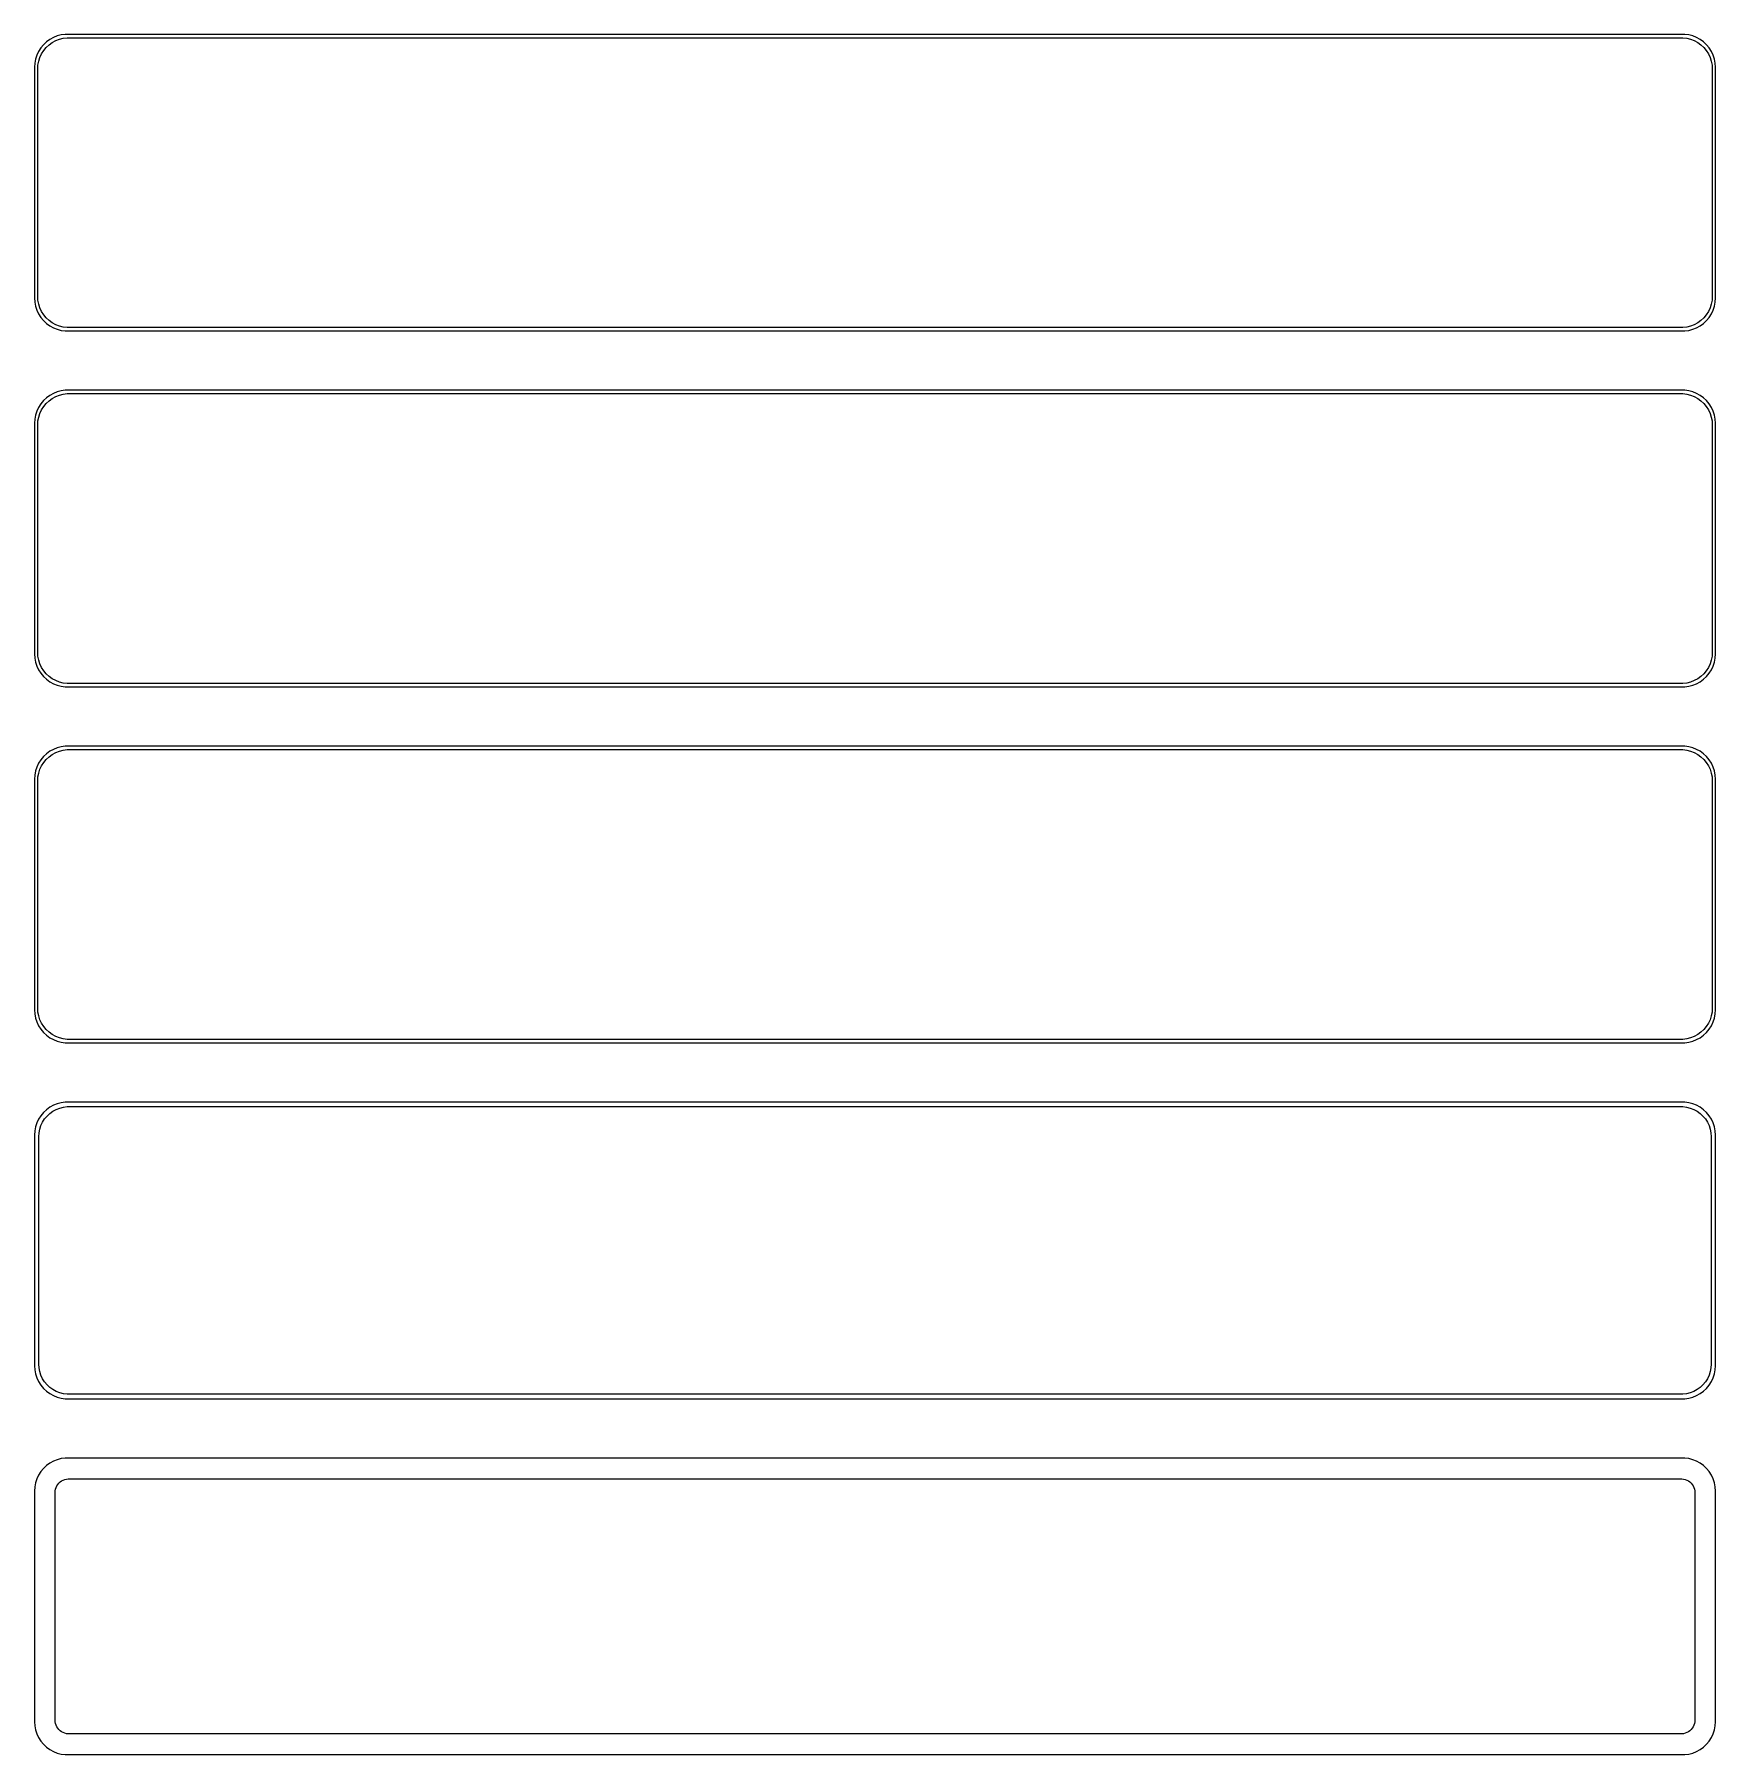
# Model space of a CAD drawing. Header units: metres. Extents: x -128 to 128, y 248 to 508.
import ezdxf

# ---------------------------------------------------------------- set-up
doc = ezdxf.new("R2010")
doc.units = ezdxf.units.M

msp = doc.modelspace()

# ---------------------------------------------------------------- linework, layer by layer
for p, q in [((-126.545, 506.439), (-126.882, 505.909)), ((-126.145, 506.923), (-126.545, 506.439)), ((-125.687, 507.353), (-126.145, 506.923)), ((-126.093, 506.042), (-125.713, 506.502)), ((-125.713, 506.502), (-125.278, 506.91)), ((-125.179, 507.722), (-125.687, 507.353)), ((-125.278, 506.91), (-124.795, 507.261)), ((-124.629, 508.024), (-125.179, 507.722)), ((-124.795, 507.261), (-124.272, 507.548)), ((-124.045, 508.255), (-124.629, 508.024)), ((-124.272, 507.548), (-123.718, 507.768)), ((-123.437, 508.411), (-124.045, 508.255)), ((-123.718, 507.768), (-123.14, 507.916)), ((-122.814, 508.49), (-123.437, 508.411)), ((-123.14, 507.916), (-122.548, 507.991)), ((122.814, 508.49), (-122.814, 508.49)), ((-122.548, 507.991), (122.548, 507.991)), ((122.548, 507.991), (123.14, 507.916)), ((123.437, 508.411), (122.814, 508.49)), ((123.14, 507.916), (123.718, 507.768)), ((124.045, 508.255), (123.437, 508.411)), ((123.718, 507.768), (124.272, 507.548)), ((124.629, 508.024), (124.045, 508.255)), ((124.272, 507.548), (124.795, 507.261)), ((125.179, 507.722), (124.629, 508.024)), ((124.795, 507.261), (125.278, 506.91)), ((125.687, 507.353), (125.179, 507.722)), ((125.278, 506.91), (125.713, 506.502)), ((126.145, 506.923), (125.687, 507.353)), ((125.713, 506.502), (126.093, 506.042)), ((126.545, 506.439), (126.145, 506.923)), ((126.882, 505.909), (126.545, 506.439)), ((-127.461, 504.127), (-127.5, 503.5)), ((-127.343, 504.743), (-127.461, 504.127)), ((-127.149, 505.341), (-127.343, 504.743)), ((-126.882, 505.909), (-127.149, 505.341)), ((-127, 503.25), (-126.963, 503.845)), ((-126.963, 503.845), (-126.851, 504.431)), ((-126.851, 504.431), (-126.666, 504.999)), ((-126.666, 504.999), (-126.412, 505.538)), ((-126.412, 505.538), (-126.093, 506.042)), ((126.093, 506.042), (126.412, 505.538)), ((126.412, 505.538), (126.666, 504.999)), ((126.666, 504.999), (126.851, 504.431)), ((126.851, 504.431), (126.963, 503.845)), ((127.149, 505.341), (126.882, 505.909)), ((126.963, 503.845), (127, 503.25)), ((127.343, 504.743), (127.149, 505.341)), ((127.461, 504.127), (127.343, 504.743)), ((127.5, 503.5), (127.461, 504.127)), ((-127.5, 503.5), (-127.5, 468.5)), ((-127, 468.75), (-127, 503.25)), ((127, 503.25), (127, 468.75)), ((127.5, 468.5), (127.5, 503.5)), ((-127.5, 468.5), (-127.461, 467.873)), ((-127.461, 467.873), (-127.343, 467.257)), ((-127.343, 467.257), (-127.149, 466.659)), ((-126.963, 468.155), (-127, 468.75)), ((-126.851, 467.569), (-126.963, 468.155)), ((-126.666, 467.001), (-126.851, 467.569)), ((126.851, 467.569), (126.666, 467.001)), ((126.963, 468.155), (126.851, 467.569)), ((127, 468.75), (126.963, 468.155)), ((127.149, 466.659), (127.343, 467.257)), ((127.343, 467.257), (127.461, 467.873)), ((127.461, 467.873), (127.5, 468.5)), ((-127.149, 466.659), (-126.882, 466.091)), ((-126.882, 466.091), (-126.545, 465.561)), ((-126.412, 466.462), (-126.666, 467.001)), ((-126.545, 465.561), (-126.145, 465.077)), ((-126.093, 465.958), (-126.412, 466.462)), ((-126.145, 465.077), (-125.687, 464.647)), ((-125.713, 465.498), (-126.093, 465.958)), ((-125.278, 465.09), (-125.713, 465.498)), ((-125.687, 464.647), (-125.179, 464.278)), ((-124.795, 464.739), (-125.278, 465.09)), ((-124.272, 464.452), (-124.795, 464.739)), ((124.795, 464.739), (124.272, 464.452)), ((125.278, 465.09), (124.795, 464.739)), ((125.179, 464.278), (125.687, 464.647)), ((125.713, 465.498), (125.278, 465.09)), ((125.687, 464.647), (126.145, 465.077)), ((126.093, 465.958), (125.713, 465.498)), ((126.412, 466.462), (126.093, 465.958)), ((126.145, 465.077), (126.545, 465.561)), ((126.666, 467.001), (126.412, 466.462)), ((126.545, 465.561), (126.882, 466.091)), ((126.882, 466.091), (127.149, 466.659)), ((-125.179, 464.278), (-124.629, 463.976)), ((-124.629, 463.976), (-124.045, 463.745)), ((-123.718, 464.232), (-124.272, 464.452)), ((-124.045, 463.745), (-123.437, 463.589)), ((-123.14, 464.084), (-123.718, 464.232)), ((-123.437, 463.589), (-122.814, 463.51)), ((-122.548, 464.009), (-123.14, 464.084)), ((-122.814, 463.51), (122.814, 463.51)), ((122.548, 464.009), (-122.548, 464.009)), ((123.14, 464.084), (122.548, 464.009)), ((122.814, 463.51), (123.437, 463.589)), ((123.718, 464.232), (123.14, 464.084)), ((123.437, 463.589), (124.045, 463.745)), ((124.272, 464.452), (123.718, 464.232)), ((124.045, 463.745), (124.629, 463.976)), ((124.629, 463.976), (125.179, 464.278)), ((-124.045, 454.255), (-124.629, 454.024)), ((-123.437, 454.411), (-124.045, 454.255)), ((-122.814, 454.49), (-123.437, 454.411)), ((122.814, 454.49), (-122.814, 454.49)), ((123.437, 454.411), (122.814, 454.49)), ((124.045, 454.255), (123.437, 454.411)), ((124.629, 454.024), (124.045, 454.255)), ((-126.882, 451.909), (-127.149, 451.341)), ((-126.545, 452.439), (-126.882, 451.909)), ((-126.666, 450.999), (-126.412, 451.538)), ((-126.145, 452.923), (-126.545, 452.439)), ((-126.412, 451.538), (-126.093, 452.042)), ((-125.687, 453.353), (-126.145, 452.923)), ((-126.093, 452.042), (-125.713, 452.502)), ((-125.713, 452.502), (-125.278, 452.91)), ((-125.179, 453.722), (-125.687, 453.353)), ((-125.278, 452.91), (-124.795, 453.261)), ((-124.629, 454.024), (-125.179, 453.722)), ((-124.795, 453.261), (-124.272, 453.548)), ((-124.272, 453.548), (-123.718, 453.768)), ((-123.718, 453.768), (-123.14, 453.916)), ((-123.14, 453.916), (-122.548, 453.991)), ((-122.548, 453.991), (122.548, 453.991)), ((122.548, 453.991), (123.14, 453.916)), ((123.14, 453.916), (123.718, 453.768)), ((123.718, 453.768), (124.272, 453.548)), ((124.272, 453.548), (124.795, 453.261)), ((125.179, 453.722), (124.629, 454.024)), ((124.795, 453.261), (125.278, 452.91)), ((125.687, 453.353), (125.179, 453.722)), ((125.278, 452.91), (125.713, 452.502)), ((126.145, 452.923), (125.687, 453.353)), ((125.713, 452.502), (126.093, 452.042)), ((126.093, 452.042), (126.412, 451.538)), ((126.545, 452.439), (126.145, 452.923)), ((126.412, 451.538), (126.666, 450.999)), ((126.882, 451.909), (126.545, 452.439)), ((127.149, 451.341), (126.882, 451.909)), ((-127.461, 450.127), (-127.5, 449.5)), ((-127.5, 449.5), (-127.5, 414.5)), ((-127.343, 450.743), (-127.461, 450.127)), ((-127.149, 451.341), (-127.343, 450.743)), ((-127, 449.25), (-126.963, 449.845)), ((-127, 414.75), (-127, 449.25)), ((-126.963, 449.845), (-126.851, 450.431)), ((-126.851, 450.431), (-126.666, 450.999)), ((126.666, 450.999), (126.851, 450.431)), ((126.851, 450.431), (126.963, 449.845)), ((126.963, 449.845), (127, 449.25)), ((127, 449.25), (127, 414.75)), ((127.343, 450.743), (127.149, 451.341)), ((127.461, 450.127), (127.343, 450.743)), ((127.5, 449.5), (127.461, 450.127)), ((127.5, 414.5), (127.5, 449.5)), ((-127.5, 414.5), (-127.461, 413.873)), ((-127.461, 413.873), (-127.343, 413.257)), ((-127.343, 413.257), (-127.149, 412.659)), ((-127.149, 412.659), (-126.882, 412.091)), ((-126.963, 414.155), (-127, 414.75)), ((-126.851, 413.569), (-126.963, 414.155)), ((-126.666, 413.001), (-126.851, 413.569)), ((-126.412, 412.462), (-126.666, 413.001)), ((-126.093, 411.958), (-126.412, 412.462)), ((126.412, 412.462), (126.093, 411.958)), ((126.666, 413.001), (126.412, 412.462)), ((126.851, 413.569), (126.666, 413.001)), ((126.963, 414.155), (126.851, 413.569)), ((126.882, 412.091), (127.149, 412.659)), ((127, 414.75), (126.963, 414.155)), ((127.149, 412.659), (127.343, 413.257)), ((127.343, 413.257), (127.461, 413.873)), ((127.461, 413.873), (127.5, 414.5)), ((-126.882, 412.091), (-126.545, 411.561)), ((-126.545, 411.561), (-126.145, 411.077)), ((-126.145, 411.077), (-125.687, 410.647)), ((-125.713, 411.498), (-126.093, 411.958)), ((-125.278, 411.09), (-125.713, 411.498)), ((-125.687, 410.647), (-125.179, 410.278)), ((-124.795, 410.739), (-125.278, 411.09)), ((-125.179, 410.278), (-124.629, 409.976)), ((-124.272, 410.452), (-124.795, 410.739)), ((-124.629, 409.976), (-124.045, 409.745)), ((-123.718, 410.232), (-124.272, 410.452)), ((-124.045, 409.745), (-123.437, 409.589)), ((-123.14, 410.084), (-123.718, 410.232)), ((-122.548, 410.009), (-123.14, 410.084)), ((122.548, 410.009), (-122.548, 410.009)), ((123.14, 410.084), (122.548, 410.009)), ((123.718, 410.232), (123.14, 410.084)), ((123.437, 409.589), (124.045, 409.745)), ((124.272, 410.452), (123.718, 410.232)), ((124.045, 409.745), (124.629, 409.976)), ((124.795, 410.739), (124.272, 410.452)), ((124.629, 409.976), (125.179, 410.278)), ((125.278, 411.09), (124.795, 410.739)), ((125.179, 410.278), (125.687, 410.647)), ((125.713, 411.498), (125.278, 411.09)), ((125.687, 410.647), (126.145, 411.077)), ((126.093, 411.958), (125.713, 411.498)), ((126.145, 411.077), (126.545, 411.561)), ((126.545, 411.561), (126.882, 412.091)), ((-123.437, 409.589), (-122.814, 409.51)), ((-122.814, 409.51), (122.814, 409.51)), ((122.814, 409.51), (123.437, 409.589)), ((-125.687, 399.353), (-126.145, 398.923)), ((-125.179, 399.722), (-125.687, 399.353)), ((-124.629, 400.024), (-125.179, 399.722)), ((-124.795, 399.261), (-124.272, 399.548)), ((-124.045, 400.255), (-124.629, 400.024)), ((-124.272, 399.548), (-123.718, 399.768)), ((-123.437, 400.411), (-124.045, 400.255)), ((-123.718, 399.768), (-123.14, 399.916)), ((-122.814, 400.49), (-123.437, 400.411)), ((-123.14, 399.916), (-122.548, 399.991)), ((122.814, 400.49), (-122.814, 400.49)), ((-122.548, 399.991), (122.548, 399.991)), ((122.548, 399.991), (123.14, 399.916)), ((123.437, 400.411), (122.814, 400.49)), ((123.14, 399.916), (123.718, 399.768)), ((124.045, 400.255), (123.437, 400.411)), ((123.718, 399.768), (124.272, 399.548)), ((124.629, 400.024), (124.045, 400.255)), ((124.272, 399.548), (124.795, 399.261)), ((125.179, 399.722), (124.629, 400.024)), ((125.687, 399.353), (125.179, 399.722)), ((126.145, 398.923), (125.687, 399.353)), ((-127.343, 396.743), (-127.461, 396.127)), ((-127.149, 397.341), (-127.343, 396.743)), ((-126.882, 397.909), (-127.149, 397.341)), ((-126.545, 398.439), (-126.882, 397.909)), ((-126.851, 396.431), (-126.666, 396.999)), ((-126.666, 396.999), (-126.412, 397.538)), ((-126.145, 398.923), (-126.545, 398.439)), ((-126.412, 397.538), (-126.093, 398.042)), ((-126.093, 398.042), (-125.713, 398.502)), ((-125.713, 398.502), (-125.278, 398.91)), ((-125.278, 398.91), (-124.795, 399.261)), ((124.795, 399.261), (125.278, 398.91)), ((125.278, 398.91), (125.713, 398.502)), ((125.713, 398.502), (126.093, 398.042)), ((126.093, 398.042), (126.412, 397.538)), ((126.545, 398.439), (126.145, 398.923)), ((126.412, 397.538), (126.666, 396.999)), ((126.882, 397.909), (126.545, 398.439)), ((126.666, 396.999), (126.851, 396.431)), ((127.149, 397.341), (126.882, 397.909)), ((127.343, 396.743), (127.149, 397.341)), ((127.461, 396.127), (127.343, 396.743)), ((-127.461, 396.127), (-127.5, 395.5)), ((-127.5, 395.5), (-127.5, 360.5)), ((-127, 395.25), (-126.963, 395.845)), ((-127, 360.75), (-127, 395.25)), ((-126.963, 395.845), (-126.851, 396.431)), ((126.851, 396.431), (126.963, 395.845)), ((126.963, 395.845), (127, 395.25)), ((127, 395.25), (127, 360.75)), ((127.5, 395.5), (127.461, 396.127)), ((127.5, 360.5), (127.5, 395.5)), ((-127.5, 360.5), (-127.461, 359.873)), ((-126.963, 360.155), (-127, 360.75)), ((-126.851, 359.569), (-126.963, 360.155)), ((126.963, 360.155), (126.851, 359.569)), ((127, 360.75), (126.963, 360.155)), ((127.461, 359.873), (127.5, 360.5)), ((-127.461, 359.873), (-127.343, 359.257)), ((-127.343, 359.257), (-127.149, 358.659)), ((-127.149, 358.659), (-126.882, 358.091)), ((-126.882, 358.091), (-126.545, 357.561)), ((-126.666, 359.001), (-126.851, 359.569)), ((-126.412, 358.462), (-126.666, 359.001)), ((-126.545, 357.561), (-126.145, 357.077)), ((-126.093, 357.958), (-126.412, 358.462)), ((-125.713, 357.498), (-126.093, 357.958)), ((126.093, 357.958), (125.713, 357.498)), ((126.412, 358.462), (126.093, 357.958)), ((126.145, 357.077), (126.545, 357.561)), ((126.666, 359.001), (126.412, 358.462)), ((126.545, 357.561), (126.882, 358.091)), ((126.851, 359.569), (126.666, 359.001)), ((126.882, 358.091), (127.149, 358.659)), ((127.149, 358.659), (127.343, 359.257)), ((127.343, 359.257), (127.461, 359.873)), ((-126.145, 357.077), (-125.687, 356.647)), ((-125.278, 357.09), (-125.713, 357.498)), ((-125.687, 356.647), (-125.179, 356.278)), ((-124.795, 356.739), (-125.278, 357.09)), ((-125.179, 356.278), (-124.629, 355.976)), ((-124.272, 356.452), (-124.795, 356.739)), ((-124.629, 355.976), (-124.045, 355.745)), ((-123.718, 356.232), (-124.272, 356.452)), ((-124.045, 355.745), (-123.437, 355.589)), ((-123.14, 356.084), (-123.718, 356.232)), ((-123.437, 355.589), (-122.814, 355.51)), ((-122.548, 356.009), (-123.14, 356.084)), ((-122.814, 355.51), (122.814, 355.51)), ((122.548, 356.009), (-122.548, 356.009)), ((123.14, 356.084), (122.548, 356.009)), ((122.814, 355.51), (123.437, 355.589)), ((123.718, 356.232), (123.14, 356.084)), ((123.437, 355.589), (124.045, 355.745)), ((124.272, 356.452), (123.718, 356.232)), ((124.045, 355.745), (124.629, 355.976)), ((124.795, 356.739), (124.272, 356.452)), ((124.629, 355.976), (125.179, 356.278)), ((125.278, 357.09), (124.795, 356.739)), ((125.179, 356.278), (125.687, 356.647)), ((125.713, 357.498), (125.278, 357.09)), ((125.687, 356.647), (126.145, 357.077)), ((-126.145, 344.923), (-126.545, 344.439)), ((-125.687, 345.353), (-126.145, 344.923)), ((-125.179, 345.722), (-125.687, 345.353)), ((-125.588, 344.384), (-125.168, 344.778)), ((-124.629, 346.024), (-125.179, 345.722)), ((-125.168, 344.778), (-124.703, 345.116)), ((-124.703, 345.116), (-124.199, 345.393)), ((-124.045, 346.255), (-124.629, 346.024)), ((-124.199, 345.393), (-123.665, 345.604)), ((-123.437, 346.411), (-124.045, 346.255)), ((-123.665, 345.604), (-123.108, 345.747)), ((-122.814, 346.49), (-123.437, 346.411)), ((-123.108, 345.747), (-122.537, 345.819)), ((122.814, 346.49), (-122.814, 346.49)), ((-122.537, 345.819), (122.537, 345.819)), ((122.537, 345.819), (123.108, 345.747)), ((123.437, 346.411), (122.814, 346.49)), ((123.108, 345.747), (123.665, 345.604)), ((124.045, 346.255), (123.437, 346.411)), ((123.665, 345.604), (124.199, 345.393)), ((124.629, 346.024), (124.045, 346.255)), ((124.199, 345.393), (124.703, 345.116)), ((125.179, 345.722), (124.629, 346.024)), ((124.703, 345.116), (125.168, 344.778)), ((125.168, 344.778), (125.588, 344.384)), ((125.687, 345.353), (125.179, 345.722)), ((126.145, 344.923), (125.687, 345.353)), ((126.545, 344.439), (126.145, 344.923)), ((-127.461, 342.127), (-127.5, 341.5)), ((-127.343, 342.743), (-127.461, 342.127)), ((-127.149, 343.341), (-127.343, 342.743)), ((-126.882, 343.909), (-127.149, 343.341)), ((-126.545, 344.439), (-126.882, 343.909)), ((-126.792, 341.824), (-126.685, 342.389)), ((-126.685, 342.389), (-126.507, 342.935)), ((-126.507, 342.935), (-126.262, 343.456)), ((-126.262, 343.456), (-125.954, 343.941)), ((-125.954, 343.941), (-125.588, 344.384)), ((125.588, 344.384), (125.954, 343.941)), ((125.954, 343.941), (126.262, 343.456)), ((126.262, 343.456), (126.507, 342.935)), ((126.507, 342.935), (126.685, 342.389)), ((126.882, 343.909), (126.545, 344.439)), ((126.685, 342.389), (126.792, 341.824)), ((127.149, 343.341), (126.882, 343.909)), ((127.343, 342.743), (127.149, 343.341)), ((127.461, 342.127), (127.343, 342.743)), ((127.5, 341.5), (127.461, 342.127)), ((-127.5, 341.5), (-127.5, 306.5)), ((-126.828, 341.25), (-126.792, 341.824)), ((-126.828, 306.75), (-126.828, 341.25)), ((126.792, 341.824), (126.828, 341.25)), ((126.828, 341.25), (126.828, 306.75)), ((127.5, 306.5), (127.5, 341.5)), ((-127.5, 306.5), (-127.461, 305.873)), ((-127.461, 305.873), (-127.343, 305.257)), ((-126.792, 306.176), (-126.828, 306.75)), ((-126.685, 305.611), (-126.792, 306.176)), ((-126.507, 305.065), (-126.685, 305.611)), ((126.685, 305.611), (126.507, 305.065)), ((126.792, 306.176), (126.685, 305.611)), ((126.828, 306.75), (126.792, 306.176)), ((127.343, 305.257), (127.461, 305.873)), ((127.461, 305.873), (127.5, 306.5)), ((-127.343, 305.257), (-127.149, 304.659)), ((-127.149, 304.659), (-126.882, 304.091)), ((-126.882, 304.091), (-126.545, 303.561)), ((-126.545, 303.561), (-126.145, 303.077)), ((-126.262, 304.544), (-126.507, 305.065)), ((-125.954, 304.059), (-126.262, 304.544)), ((-126.145, 303.077), (-125.687, 302.647)), ((-125.588, 303.616), (-125.954, 304.059)), ((-125.168, 303.222), (-125.588, 303.616)), ((-124.703, 302.884), (-125.168, 303.222)), ((-124.199, 302.607), (-124.703, 302.884)), ((124.703, 302.884), (124.199, 302.607)), ((125.168, 303.222), (124.703, 302.884)), ((125.588, 303.616), (125.168, 303.222)), ((125.954, 304.059), (125.588, 303.616)), ((125.687, 302.647), (126.145, 303.077)), ((126.262, 304.544), (125.954, 304.059)), ((126.145, 303.077), (126.545, 303.561)), ((126.507, 305.065), (126.262, 304.544)), ((126.545, 303.561), (126.882, 304.091)), ((126.882, 304.091), (127.149, 304.659)), ((127.149, 304.659), (127.343, 305.257)), ((-125.687, 302.647), (-125.179, 302.278)), ((-125.179, 302.278), (-124.629, 301.976)), ((-124.629, 301.976), (-124.045, 301.745)), ((-123.665, 302.396), (-124.199, 302.607)), ((-124.045, 301.745), (-123.437, 301.589)), ((-123.108, 302.253), (-123.665, 302.396)), ((-123.437, 301.589), (-122.814, 301.51)), ((-122.537, 302.181), (-123.108, 302.253)), ((-122.814, 301.51), (122.814, 301.51)), ((122.537, 302.181), (-122.537, 302.181)), ((123.108, 302.253), (122.537, 302.181)), ((122.814, 301.51), (123.437, 301.589)), ((123.665, 302.396), (123.108, 302.253)), ((123.437, 301.589), (124.045, 301.745)), ((124.199, 302.607), (123.665, 302.396)), ((124.045, 301.745), (124.629, 301.976)), ((124.629, 301.976), (125.179, 302.278)), ((125.179, 302.278), (125.687, 302.647)), ((-123.437, 292.411), (-124.045, 292.255)), ((-122.814, 292.49), (-123.437, 292.411)), ((122.814, 292.49), (-122.814, 292.49)), ((123.437, 292.411), (122.814, 292.49)), ((124.045, 292.255), (123.437, 292.411)), ((-126.882, 289.909), (-127.149, 289.341)), ((-126.545, 290.439), (-126.882, 289.909)), ((-126.145, 290.923), (-126.545, 290.439)), ((-125.687, 291.353), (-126.145, 290.923)), ((-125.179, 291.722), (-125.687, 291.353)), ((-124.629, 292.024), (-125.179, 291.722)), ((-124.045, 292.255), (-124.629, 292.024)), ((124.629, 292.024), (124.045, 292.255)), ((125.179, 291.722), (124.629, 292.024)), ((125.687, 291.353), (125.179, 291.722)), ((126.145, 290.923), (125.687, 291.353)), ((126.545, 290.439), (126.145, 290.923)), ((126.882, 289.909), (126.545, 290.439)), ((127.149, 289.341), (126.882, 289.909)), ((-127.461, 288.127), (-127.5, 287.5)), ((-127.5, 287.5), (-127.5, 252.5)), ((-127.343, 288.743), (-127.461, 288.127)), ((-127.149, 289.341), (-127.343, 288.743)), ((-124.36, 287.25), (-124.343, 287.514)), ((-124.36, 252.75), (-124.36, 287.25)), ((-124.343, 287.514), (-124.293, 287.775)), ((-124.293, 287.775), (-124.211, 288.027)), ((-124.211, 288.027), (-124.099, 288.266)), ((-124.099, 288.266), (-123.957, 288.49)), ((-123.957, 288.49), (-123.788, 288.694)), ((-123.788, 288.694), (-123.595, 288.875)), ((-123.595, 288.875), (-123.38, 289.031)), ((-123.38, 289.031), (-123.148, 289.159)), ((-123.148, 289.159), (-122.902, 289.256)), ((-122.902, 289.256), (-122.645, 289.322)), ((-122.645, 289.322), (-122.382, 289.355)), ((-122.382, 289.355), (122.382, 289.355)), ((122.382, 289.355), (122.645, 289.322)), ((122.645, 289.322), (122.902, 289.256)), ((122.902, 289.256), (123.148, 289.159)), ((123.148, 289.159), (123.38, 289.031)), ((123.38, 289.031), (123.595, 288.875)), ((123.595, 288.875), (123.788, 288.694)), ((123.788, 288.694), (123.957, 288.49)), ((123.957, 288.49), (124.099, 288.266)), ((124.099, 288.266), (124.211, 288.027)), ((124.211, 288.027), (124.293, 287.775)), ((124.293, 287.775), (124.343, 287.514)), ((124.343, 287.514), (124.36, 287.25)), ((124.36, 287.25), (124.36, 252.75)), ((127.343, 288.743), (127.149, 289.341)), ((127.461, 288.127), (127.343, 288.743)), ((127.5, 287.5), (127.461, 288.127)), ((127.5, 252.5), (127.5, 287.5)), ((-127.5, 252.5), (-127.461, 251.873)), ((-127.461, 251.873), (-127.343, 251.257)), ((-127.343, 251.257), (-127.149, 250.659)), ((-127.149, 250.659), (-126.882, 250.091)), ((-124.343, 252.486), (-124.36, 252.75)), ((-124.293, 252.225), (-124.343, 252.486)), ((-124.211, 251.973), (-124.293, 252.225)), ((-124.099, 251.734), (-124.211, 251.973)), ((-123.957, 251.51), (-124.099, 251.734)), ((-123.788, 251.306), (-123.957, 251.51)), ((-123.595, 251.125), (-123.788, 251.306)), ((-123.38, 250.969), (-123.595, 251.125)), ((-123.148, 250.841), (-123.38, 250.969)), ((-122.902, 250.744), (-123.148, 250.841)), ((-122.645, 250.678), (-122.902, 250.744)), ((-122.382, 250.645), (-122.645, 250.678)), ((122.382, 250.645), (-122.382, 250.645)), ((122.645, 250.678), (122.382, 250.645)), ((122.902, 250.744), (122.645, 250.678)), ((123.148, 250.841), (122.902, 250.744)), ((123.38, 250.969), (123.148, 250.841)), ((123.595, 251.125), (123.38, 250.969)), ((123.788, 251.306), (123.595, 251.125)), ((123.957, 251.51), (123.788, 251.306)), ((124.099, 251.734), (123.957, 251.51)), ((124.211, 251.973), (124.099, 251.734)), ((124.293, 252.225), (124.211, 251.973)), ((124.343, 252.486), (124.293, 252.225)), ((124.36, 252.75), (124.343, 252.486)), ((126.882, 250.091), (127.149, 250.659)), ((127.149, 250.659), (127.343, 251.257)), ((127.343, 251.257), (127.461, 251.873)), ((127.461, 251.873), (127.5, 252.5)), ((-126.882, 250.091), (-126.545, 249.561)), ((-126.545, 249.561), (-126.145, 249.077)), ((-126.145, 249.077), (-125.687, 248.647)), ((-125.687, 248.647), (-125.179, 248.278)), ((-125.179, 248.278), (-124.629, 247.976)), ((-124.629, 247.976), (-124.045, 247.745)), ((124.045, 247.745), (124.629, 247.976)), ((124.629, 247.976), (125.179, 248.278)), ((125.179, 248.278), (125.687, 248.647)), ((125.687, 248.647), (126.145, 249.077)), ((126.145, 249.077), (126.545, 249.561)), ((126.545, 249.561), (126.882, 250.091)), ((-124.045, 247.745), (-123.437, 247.589)), ((-123.437, 247.589), (-122.814, 247.51)), ((-122.814, 247.51), (122.814, 247.51)), ((122.814, 247.51), (123.437, 247.589)), ((123.437, 247.589), (124.045, 247.745))]:
    msp.add_line(p, q)

doc.saveas('drawing.dxf')
